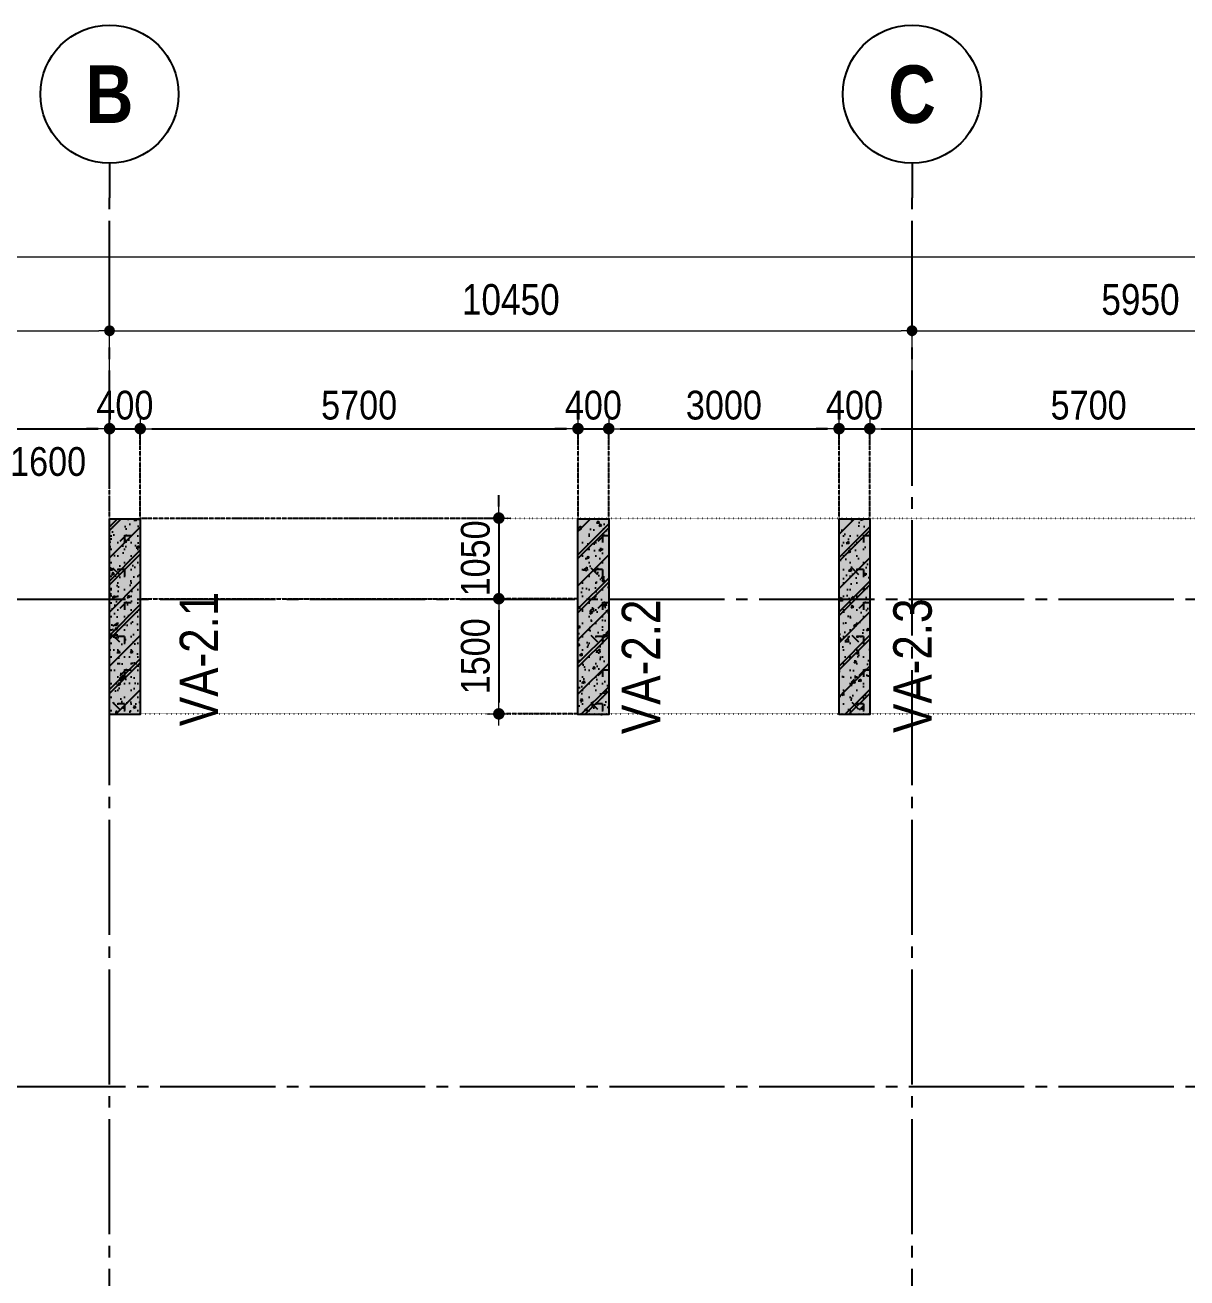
# Model space of a CAD drawing. Header units: millimetres. Extents: x -3973692 to -2843767, y 592734 to 838475.
# Drawn here: x -3337345 to -3322215, y 753384 to 769702 of the extents above; entities that cross this region are included whole.
import ezdxf
from ezdxf.enums import TextEntityAlignment as Align

# ---------------------------------------------------------------- set-up
doc = ezdxf.new("R2010")
doc.units = ezdxf.units.MM
doc.header["$MEASUREMENT"] = 0
doc.header["$PDMODE"] = 3
doc.header["$PDSIZE"] = -20
for name, pattern in [('CHG_XX_Luoi truc-Block A$0$MB_Luoi truc-150-TWA$0$Center101', [13, 10, -1, 1, -1]), ('DOT2', [0.125, 0, -0.125]), ('HIDDEN5', [2.8375, 1.25, -1.5875])]:
    doc.linetypes.add(name, pattern=pattern)
doc.layers.get('0').update_dxf_attribs({"lineweight": 9})
doc.layers.get('Defpoints').update_dxf_attribs({"color": 10, "lineweight": 0})
for name, color, linetype, lineweight in [("'S_General_Dim_1", 1, 'Continuous', 18), ('CHG_XX_Cot_Block A-T2-3$0$DBAO', 3, 'Continuous', 13), ('CHG_XX_Luoi truc-Block A$0$Dim 200', 1, 'Continuous', 5), ('TEXT', 7, 'Continuous', 15)]:
    doc.layers.add(name, color=color, linetype=linetype, lineweight=lineweight)
for name, color, linetype in [('CHG_XX_Cot_Block A-T2-3$0$mb_cot tang 4-8 twa$0$Concrete Hatch', 218, 'Continuous'), ('CHG_XX_Cot_Block A-T2-3$0$mb_cot tang 4-8 twa$0$Concrete Line', 6, 'Continuous'), ('CHG_XX_Cot_Block A-T2-3$0$mb_cot tang 4-8 twa$0$Concrete Solid', 216, 'Continuous'), ('CHG_XX_Luoi truc-Block A$0$MB_Luoi truc-150-TWA$0$Grid', 34, 'Continuous'), ('CHG_XX_Luoi truc-Block A$0$MB_Luoi truc-150-TWA$0$Grid Line', 251, 'CHG_XX_Luoi truc-Block A$0$MB_Luoi truc-150-TWA$0$Center101'), ('dim', 1, 'Continuous')]:
    doc.layers.add(name, color=color, linetype=linetype)
doc.styles.add('arial', font='arial.ttf', dxfattribs={"width": 0.85})
doc.styles.add('CHG_XX_Luoi truc-Block A$0$MB_Luoi truc-150-TWA$0$Grid A-F$0$VNI-HelveCB', font='')
doc.styles.add('CHG_XX_Luoi truc-Block A$0$Star-HelCon', font='')
doc.styles.add('TTP-HelCon', font='')
doc.styles.get('CHG_XX_Luoi truc-Block A$0$MB_Luoi truc-150-TWA$0$Grid A-F$0$VNI-HelveCB').set_extended_font_data('VNI-Helve-Condense', bold=True)
doc.styles.get('CHG_XX_Luoi truc-Block A$0$Star-HelCon').set_extended_font_data('VNI-Helve-Condense')
doc.styles.get('TTP-HelCon').set_extended_font_data('VNI-Helve-Condense')
doc.dimstyles.new('150', dxfattribs={"dimscale": 150, "dimtxt": 2.5, "dimasz": 1, "dimexe": 0, "dimexo": 0, "dimgap": 0.75, "dimtad": 1, "dimdec": 0, "dimzin": 9, "dimdsep": 46, "dimtxsty": 'arial', "dimblk1": 'DIMDOT', "dimblk2": 'DIMDOT', "dimsah": 1, "dimcen": 2, "dimdle": 3, "dimclre": 8, "dimclrt": 2, "dimadec": 0, "dimazin": 0, "dimtfac": 1, "dimtdec": 0, "dimtix": 1, "dimtmove": 2, "dimatfit": 3, "dimldrblk": 'DIMPIJL', "dimfxl": 1, "dimtvp": 1.8, "dimtolj": 1, "dimtzin": 0, "dimarcsym": 0})
doc.dimstyles.new('CHG_XX_Luoi truc-Block A$0$Dim 200', dxfattribs={"dimscale": 200, "dimtxt": 2, "dimasz": 0.7, "dimexe": 1, "dimexo": 1, "dimgap": 1, "dimtad": 1, "dimdec": 0, "dimzin": 12, "dimdsep": 46, "dimtxsty": 'CHG_XX_Luoi truc-Block A$0$Star-HelCon', "dimblk": 'CHG_XX_Luoi truc-Block A$0$_Dot', "dimcen": 1, "dimclrd": 256, "dimclre": 256, "dimclrt": 3, "dimadec": 0, "dimazin": 0, "dimtfac": 1, "dimtdec": 0, "dimtix": 1, "dimtmove": 2, "dimatfit": 3, "dimldrblk": 'CHG_XX_Luoi truc-Block A$0$HTT Arrow 30', "dimfxl": 1, "dimtolj": 1, "dimtzin": 0, "dimarcsym": 0})

# ---------------------------------------------------------------- blocks, each defined once
blk = doc.blocks.new('*U3016')
at = {"layer": 'CHG_XX_Luoi truc-Block A$0$MB_Luoi truc-150-TWA$0$Grid', "lineweight": -2}
blk.add_line((0, 470.0000000000001), (0, 467.0000000000001), dxfattribs=at)
blk.add_circle((0, 476.0000000000001), 6, dxfattribs=at)
at = {"layer": 'CHG_XX_Luoi truc-Block A$0$MB_Luoi truc-150-TWA$0$Grid Line'}
blk.add_line((0, 0), (0, 467.0000000000001), dxfattribs=at)
at = {"layer": 'CHG_XX_Luoi truc-Block A$0$MB_Luoi truc-150-TWA$0$Grid', "lineweight": -2, "style": 'CHG_XX_Luoi truc-Block A$0$MB_Luoi truc-150-TWA$0$Grid A-F$0$VNI-HelveCB'}
for tag, p in [('GRIDSUB', (0, 476.0000000000001)), ('GRID', (0, -9))]:
    blk.add_attdef(tag, text='', height=5, dxfattribs=at).set_placement(p, align=Align.MIDDLE)
blk = doc.blocks.new('CHG_XX_Luoi truc-Block A$0$_Dot')
at = {"color": 0, "linetype": 'ByBlock', "lineweight": -2}
blk.add_line((-0.5, 0), (-1, 0), dxfattribs=at)
at = {"color": 0, "linetype": 'ByBlock', "const_width": 0.5}
blk.add_lwpolyline([(-0.25, 0, 1), (0.25, 0, 1)], format="xyb", close=True, dxfattribs=at)
blk = doc.blocks.new('*D3005')
at = {"layer": 'CHG_XX_Luoi truc-Block A$0$Dim 200', "lineweight": -2, "transparency": 16777216}
for p, q in [((1.224646799147353e-14, 154891.4125687345), (7.765626921404154e-14, 155959.6356885452)), ((12250, 154891.4125687345), (12250, 155959.6356885452)), ((140.0000000000001, 155759.6356885452), (12110, 155759.6356885452))]:
    blk.add_line(p, q, dxfattribs=at)
at = {"layer": 'Defpoints', "color": 0, "transparency": 16777216}
for p in [(12250, 155759.6356885452), (0, 154691.4125687345), (12250, 154691.4125687345)]:
    blk.add_point(p, dxfattribs=at)
at = {"layer": 'CHG_XX_Luoi truc-Block A$0$Dim 200', "lineweight": -2, "transparency": 16777216, "xscale": 140, "yscale": 140, "zscale": 140, "rotation": 180}
blk.add_blockref('CHG_XX_Luoi truc-Block A$0$_Dot', (6.5409801222568e-14, 155759.6356885452), dxfattribs=at)
at = {"layer": 'CHG_XX_Luoi truc-Block A$0$Dim 200', "lineweight": -2, "transparency": 16777216, "xscale": 140, "yscale": 140, "zscale": 140}
blk.add_blockref('CHG_XX_Luoi truc-Block A$0$_Dot', (12250, 155759.6356885452), dxfattribs=at)
at = {"layer": 'CHG_XX_Luoi truc-Block A$0$Dim 200', "color": 3, "transparency": 16777216, "insert": (6125, 156163.9023552119), "char_height": 400, "attachment_point": 5, "style": 'CHG_XX_Luoi truc-Block A$0$Star-HelCon'}
blk.add_mtext('\\A1;12250', dxfattribs=at)
blk = doc.blocks.new('CHG_XX_Luoi truc-Block A$0$HTT Arrow 30')
blk.add_hatch(color=256).paths.add_polyline_path([(-2.5, 0.3750000000000002), (-2.5, -0.3749999999999998), (0, 0)])
at = {"color": 0, "linetype": 'ByBlock', "lineweight": -2}
for p, q in [((0, 0), (-2.5, 0.3750000000000002)), ((-2.5, -0.3749999999999998), (-2.5, 0.3750000000000002)), ((0, 0), (-2.5, -0.3749999999999998))]:
    blk.add_line(p, q, dxfattribs=at)
blk = doc.blocks.new('*D3006')
at = {"layer": 'CHG_XX_Luoi truc-Block A$0$Dim 200', "lineweight": -2, "transparency": 16777216}
for p, q in [((12249.99999989569, 154891.4125687345), (12249.99999989569, 155959.6356885452)), ((22700, 154891.4125687345), (22700, 155959.6356885452)), ((12389.99999989569, 155759.6356885452), (22560, 155759.6356885452))]:
    blk.add_line(p, q, dxfattribs=at)
at = {"layer": 'Defpoints', "color": 0, "transparency": 16777216}
for p in [(22700, 155759.6356885452), (12249.99999989569, 154691.4125687345), (22700, 154691.4125687345)]:
    blk.add_point(p, dxfattribs=at)
at = {"layer": 'CHG_XX_Luoi truc-Block A$0$Dim 200', "lineweight": -2, "transparency": 16777216, "xscale": 140, "yscale": 140, "zscale": 140, "rotation": 180}
blk.add_blockref('CHG_XX_Luoi truc-Block A$0$_Dot', (12249.99999989569, 155759.6356885452), dxfattribs=at)
at = {"layer": 'CHG_XX_Luoi truc-Block A$0$Dim 200', "lineweight": -2, "transparency": 16777216, "xscale": 140, "yscale": 140, "zscale": 140}
blk.add_blockref('CHG_XX_Luoi truc-Block A$0$_Dot', (22700, 155759.6356885452), dxfattribs=at)
at = {"layer": 'CHG_XX_Luoi truc-Block A$0$Dim 200', "color": 3, "transparency": 16777216, "insert": (17474.99999994785, 156163.9023552119), "char_height": 400, "attachment_point": 5, "style": 'CHG_XX_Luoi truc-Block A$0$Star-HelCon'}
blk.add_mtext('\\A1;10450', dxfattribs=at)
blk = doc.blocks.new('*D3007')
at = {"layer": 'CHG_XX_Luoi truc-Block A$0$Dim 200', "lineweight": -2, "transparency": 16777216}
for p, q in [((22700, 154891.4125687345), (22700, 155959.6356885452)), ((28650, 154891.4125687345), (28650, 155959.6356885452)), ((22840, 155759.6356885452), (28510, 155759.6356885452))]:
    blk.add_line(p, q, dxfattribs=at)
at = {"layer": 'Defpoints', "color": 0, "transparency": 16777216}
for p in [(28650, 155759.6356885452), (22700, 154691.4125687345), (28650, 154691.4125687345)]:
    blk.add_point(p, dxfattribs=at)
at = {"layer": 'CHG_XX_Luoi truc-Block A$0$Dim 200', "lineweight": -2, "transparency": 16777216, "xscale": 140, "yscale": 140, "zscale": 140, "rotation": 180}
blk.add_blockref('CHG_XX_Luoi truc-Block A$0$_Dot', (22700, 155759.6356885452), dxfattribs=at)
at = {"layer": 'CHG_XX_Luoi truc-Block A$0$Dim 200', "lineweight": -2, "transparency": 16777216, "xscale": 140, "yscale": 140, "zscale": 140}
blk.add_blockref('CHG_XX_Luoi truc-Block A$0$_Dot', (28650, 155759.6356885452), dxfattribs=at)
at = {"layer": 'CHG_XX_Luoi truc-Block A$0$Dim 200', "color": 3, "transparency": 16777216, "insert": (25675, 156163.9023552119), "char_height": 400, "attachment_point": 5, "style": 'CHG_XX_Luoi truc-Block A$0$Star-HelCon'}
blk.add_mtext('\\A1;5950', dxfattribs=at)
blk = doc.blocks.new('*D3010')
at = {"layer": 'CHG_XX_Luoi truc-Block A$0$Dim 200', "lineweight": -2, "transparency": 16777216}
for p, q in [((-1.031468626855521e-13, 154891.4125687345), (2.117720963990976e-14, 156921.7787512456)), ((54650, 154891.4125687345), (54650, 156921.7787512456)), ((140, 156721.7787512456), (54510, 156721.7787512456))]:
    blk.add_line(p, q, dxfattribs=at)
at = {"layer": 'Defpoints', "color": 0, "transparency": 16777216}
for p in [(54650, 156721.7787512456), (-1.153933306770256e-13, 154691.4125687345), (54650, 154691.4125687345)]:
    blk.add_point(p, dxfattribs=at)
at = {"layer": 'CHG_XX_Luoi truc-Block A$0$Dim 200', "lineweight": -2, "transparency": 16777216, "xscale": 140, "yscale": 140, "zscale": 140, "rotation": 180}
blk.add_blockref('CHG_XX_Luoi truc-Block A$0$_Dot', (8.930741648436222e-15, 156721.7787512456), dxfattribs=at)
at = {"layer": 'CHG_XX_Luoi truc-Block A$0$Dim 200', "lineweight": -2, "transparency": 16777216, "xscale": 140, "yscale": 140, "zscale": 140}
blk.add_blockref('CHG_XX_Luoi truc-Block A$0$_Dot', (54650, 156721.7787512456), dxfattribs=at)
at = {"layer": 'CHG_XX_Luoi truc-Block A$0$Dim 200', "color": 3, "transparency": 16777216, "insert": (27325, 157126.0454179123), "char_height": 400, "attachment_point": 5, "style": 'CHG_XX_Luoi truc-Block A$0$Star-HelCon'}
blk.add_mtext('\\A1;54650', dxfattribs=at)
blk = doc.blocks.new('*U3014')
at = {"layer": 'CHG_XX_Luoi truc-Block A$0$MB_Luoi truc-150-TWA$0$Grid Line'}
blk.add_line((0, 0), (0, 404), dxfattribs=at)
at = {"layer": 'CHG_XX_Luoi truc-Block A$0$MB_Luoi truc-150-TWA$0$Grid', "lineweight": -2, "style": 'CHG_XX_Luoi truc-Block A$0$MB_Luoi truc-150-TWA$0$Grid A-F$0$VNI-HelveCB'}
for tag, p in [('GRIDSUB', (0, 413)), ('GRID', (0, -9))]:
    blk.add_attdef(tag, text='', height=5, dxfattribs=at).set_placement(p, align=Align.MIDDLE)
blk = doc.blocks.new('*U3013')
at = {"layer": 'CHG_XX_Luoi truc-Block A$0$MB_Luoi truc-150-TWA$0$Grid Line'}
blk.add_line((0, 0), (0, 403), dxfattribs=at)
at = {"layer": 'CHG_XX_Luoi truc-Block A$0$MB_Luoi truc-150-TWA$0$Grid', "lineweight": -2, "style": 'CHG_XX_Luoi truc-Block A$0$MB_Luoi truc-150-TWA$0$Grid A-F$0$VNI-HelveCB'}
for tag, p in [('GRIDSUB', (0, 412)), ('GRID', (0, -9))]:
    blk.add_attdef(tag, text='', height=5, dxfattribs=at).set_placement(p, align=Align.MIDDLE)
blk = doc.blocks.new('*U2987')
at = {"layer": 'CHG_XX_Cot_Block A-T2-3$0$mb_cot tang 4-8 twa$0$Concrete Hatch'}
h = blk.add_hatch(dxfattribs=at)
h.set_pattern_fill('CONCRETE', color=256, scale=50, style=0, pattern_type=2)
h.set_pattern_definition([(45, (1000, -150), (-176.7766952966369, 176.7766952966369), []), (45, (1000, -99.99999999999997), (-353.5533905932737, 353.5533905932738), []), (49.99999999999999, (1000, -150), (358.6300913003767, -31.37606749129755), [37.5, -412.5]), (355, (1000, -150), (-69.3756668065, 376.0960668500059), [30, -330]), (100.4514, (1029.88584, -152.61467), (289.2546908570108, 344.7197710304768), [31.870095, -350.571056]), (46.18420000000001, (1000, -49.99999999999997), (533.6205243128222, -82.75950716450905), [56.25, -618.75]), (96.6356, (1044.4683725, -56.89665349999999), (467.3313527743517, 487.0589354502209), [47.805144, -525.8565]), (351.1842, (1000, -49.99999999999997), (467.3309725668136, 487.0593004626623), [45, -495]), (21, (1050, -74.99999999999997), (298.4535260592309, -201.3094453326694), [37.5, -412.5]), (326.0000000000001, (1050, -74.99999999999997), (121.6576659607909, 362.5750225234265), [30, -330]), (71.4514, (1074.8711165, -91.77580299999997), (420.111314290745, 161.2652483549762), [31.870095, -350.571056]), (37.50000000000001, (1000, -150), (6.079927658645334, 166.4469269156558), [0, -326, 0, -335, 0, -331.25]), (7.499999999999999, (1000, -150), (131.5347687210743, 197.2058559411801), [0, -191, 0, -318.5, 0, -126.25]), (327.5, (888.5, -150), (266.9112180862045, -11.2774358671899), [0, -125, 0, -390, 0, -517.5]), (317.5, (838.5, -150), (291.5930846711931, 50.05249116615882), [0, -162.5, 0, -259, 0, -367.5]), (0, (1175, 25.00000000000003), (0, 875), [87.5, -787.5]), (0, (1437.5, 200), (0, 875), [87.5, -787.5]), (0, (1262.5, 550), (0, 875), [87.5, -350, 87.5, -350]), (90, (1175, 25.00000000000003), (-875, 5.35782974626967e-14), [87.5, -787.5]), (90, (1262.5, 550), (-875, 5.35782974626967e-14), [87.5, -787.5]), (90, (1525, 200), (-875, 5.35782974626967e-14), [87.5, -787.5]), (90, (1700, 462.5), (-875, 5.35782974626967e-14), [87.5, -787.5]), (135, (1262.5, 25.00000000000003), (-875.016357447105, 8.881784197001252e-14), [123.76, -1113.7]), (135, (1350, 550), (-875.016357447105, 8.881784197001252e-14), [123.76, -1113.7]), (45, (1437.5, 200), (8.881784197001252e-14, 875.016357447105), [123.76, -247.485, 123.76, -742.455]), (0, (825, -150), (87.5, 87.5), [-175, 0])])
h.paths.add_polyline_path([(-750, 150), (-750, -250), (1800, -250.0000000000001), (1800, 150)])
at = {"layer": 'CHG_XX_Cot_Block A-T2-3$0$mb_cot tang 4-8 twa$0$Concrete Solid'}
blk.add_hatch(color=256, dxfattribs=at).paths.add_polyline_path([(-750, 150), (-750, -250), (1800, -250.0000000000001), (1800, 150)])
at = {"layer": 'CHG_XX_Cot_Block A-T2-3$0$mb_cot tang 4-8 twa$0$Concrete Line'}
blk.add_lwpolyline([(-750, 150), (-750, -250), (1800, -250.0000000000001), (1800, 150)], close=True, dxfattribs=at)
blk = doc.blocks.new('*U2988')
at = {"layer": 'CHG_XX_Cot_Block A-T2-3$0$mb_cot tang 4-8 twa$0$Concrete Hatch'}
h = blk.add_hatch(dxfattribs=at)
h.set_pattern_fill('CONCRETE', color=256, scale=50, style=0, pattern_type=2)
h.set_pattern_definition([(45, (999.9999999999998, -249.9999999999997), (-176.7766952966369, 176.7766952966369), []), (45, (999.9999999999998, -199.9999999999997), (-353.5533905932737, 353.5533905932738), []), (49.99999999999999, (999.9999999999998, -249.9999999999997), (358.6300913003767, -31.37606749129755), [37.5, -412.5]), (355, (999.9999999999998, -249.9999999999997), (-69.3756668065, 376.0960668500059), [30, -330]), (100.4514, (1029.88584, -252.6146699999997), (289.2546908570108, 344.7197710304768), [31.870095, -350.571056]), (46.18420000000001, (999.9999999999998, -149.9999999999997), (533.6205243128222, -82.75950716450905), [56.25, -618.75]), (96.6356, (1044.4683725, -156.8966534999997), (467.3313527743517, 487.0589354502209), [47.805144, -525.8565]), (351.1842, (999.9999999999998, -149.9999999999997), (467.3309725668136, 487.0593004626623), [45, -495]), (21, (1050, -174.9999999999997), (298.4535260592309, -201.3094453326694), [37.5, -412.5]), (326.0000000000001, (1050, -174.9999999999997), (121.6576659607909, 362.5750225234265), [30, -330]), (71.4514, (1074.8711165, -191.7758029999997), (420.111314290745, 161.2652483549762), [31.870095, -350.571056]), (37.50000000000001, (999.9999999999998, -249.9999999999997), (6.079927658645334, 166.4469269156558), [0, -326, 0, -335, 0, -331.25]), (7.499999999999999, (999.9999999999998, -249.9999999999997), (131.5347687210743, 197.2058559411801), [0, -191, 0, -318.5, 0, -126.25]), (327.5, (888.4999999999998, -249.9999999999997), (266.9112180862045, -11.2774358671899), [0, -125, 0, -390, 0, -517.5]), (317.5, (838.4999999999998, -249.9999999999997), (291.5930846711931, 50.05249116615882), [0, -162.5, 0, -259, 0, -367.5]), (0, (1175, -74.99999999999972), (0, 875), [87.5, -787.5]), (0, (1437.5, 100.0000000000003), (0, 875), [87.5, -787.5]), (0, (1262.5, 450.0000000000003), (0, 875), [87.5, -350, 87.5, -350]), (90, (1175, -74.99999999999972), (-875, 5.35782974626967e-14), [87.5, -787.5]), (90, (1262.5, 450.0000000000003), (-875, 5.35782974626967e-14), [87.5, -787.5]), (90, (1525, 100.0000000000003), (-875, 5.35782974626967e-14), [87.5, -787.5]), (90, (1700, 362.5000000000003), (-875, 5.35782974626967e-14), [87.5, -787.5]), (135, (1262.5, -74.99999999999972), (-875.016357447105, 8.881784197001252e-14), [123.76, -1113.7]), (135, (1350, 450.0000000000003), (-875.016357447105, 8.881784197001252e-14), [123.76, -1113.7]), (45, (1437.5, 100.0000000000003), (8.881784197001252e-14, 875.016357447105), [123.76, -247.485, 123.76, -742.455]), (0, (824.9999999999998, -249.9999999999997), (87.5, 87.5), [-175, 0])])
h.paths.add_polyline_path([(-750, 100.0000000000001), (-750, -299.9999999999998), (1800, -299.9999999999999), (1800, 100.0000000000001)])
at = {"layer": 'CHG_XX_Cot_Block A-T2-3$0$mb_cot tang 4-8 twa$0$Concrete Solid'}
blk.add_hatch(color=256, dxfattribs=at).paths.add_polyline_path([(-750, 100.0000000000001), (-750, -299.9999999999998), (1800, -299.9999999999999), (1800, 100.0000000000001)])
at = {"layer": 'CHG_XX_Cot_Block A-T2-3$0$mb_cot tang 4-8 twa$0$Concrete Line'}
blk.add_lwpolyline([(-750, 100.0000000000001), (-750, -299.9999999999998), (1800, -299.9999999999999), (1800, 100.0000000000001)], close=True, dxfattribs=at)
blk = doc.blocks.new('a')
at = {"layer": 'TEXT', "color": 3, "style": 'TTP-HelCon'}
for s, p in [('VA-2.1', (13664.26609430835, -1650.290146171814)), ('VA-2.2', (19420.80209430866, -1753.107401118847)), ('VA-2.3', (22956.20020212419, -1738.646401118953))]:
    blk.add_text(s, height=500, rotation=90, dxfattribs=at).set_placement(p)
blk = doc.blocks.new('DIMDOT')
for p, q in [((1, 0), (-1, 0)), ((0, -1), (0, 1))]:
    blk.add_line(p, q)
at = {"const_width": 0.5}
blk.add_lwpolyline([(-0.25, 0, 1), (0.25, 0, 1)], format="xyb", close=True, dxfattribs=at)
blk = doc.blocks.new('*D393')
at = {"layer": "'S_General_Dim_1", "color": 8, "linetype": 'HIDDEN5', "lineweight": -2, "transparency": 16777216}
for p, q in [((-3337845.198556936, 763280.6471433819), (-3337845.198556936, 764445.1232009373)), ((-3336245.198556936, 763280.6471433819), (-3336245.198556936, 764445.1232009373))]:
    blk.add_line(p, q, dxfattribs=at)
at = {"layer": "'S_General_Dim_1", "color": 0, "lineweight": -2, "transparency": 16777216}
blk.add_line((-3337695.198556936, 764445.1232009373), (-3336395.198556936, 764445.1232009373), dxfattribs=at)
at = {"layer": 'Defpoints', "color": 0, "transparency": 16777216}
for p in [(-3336245.198556936, 764445.1232009373), (-3337845.198556936, 763280.6471433819), (-3336245.198556936, 763280.6471433819)]:
    blk.add_point(p, dxfattribs=at)
at = {"layer": "'S_General_Dim_1", "color": 0, "lineweight": -2, "transparency": 16777216, "xscale": 150, "yscale": 150, "zscale": 150, "rotation": 180}
blk.add_blockref('DIMDOT', (-3337845.198556936, 764445.1232009373), dxfattribs=at)
at = {"layer": "'S_General_Dim_1", "color": 0, "lineweight": -2, "transparency": 16777216, "xscale": 150, "yscale": 150, "zscale": 150}
blk.add_blockref('DIMDOT', (-3336245.198556936, 764445.1232009373), dxfattribs=at)
at = {"layer": "'S_General_Dim_1", "color": 2, "transparency": 16777216, "insert": (-3337045.198556936, 764014.9498172271), "char_height": 375, "attachment_point": 5, "style": 'arial'}
blk.add_mtext('\\A1;1600', dxfattribs=at)
blk = doc.blocks.new('DIMPIJL')
at = {"linetype": 'ByBlock'}
blk.add_solid([(-2.5, 0.4166666666666686), (-2.5, -0.4166666666666686), (0, 0)], dxfattribs=at)
blk = doc.blocks.new('*D394')
at = {"layer": "'S_General_Dim_1", "color": 0, "lineweight": -2, "transparency": 16777216}
for p, q in [((-3336395.198556936, 764445.1232009373), (-3336545.198556936, 764445.1232009373)), ((-3336245.198556936, 764445.1232009373), (-3335845.198556936, 764445.1232009373)), ((-3335695.198556936, 764445.1232009373), (-3335545.198556936, 764445.1232009373))]:
    blk.add_line(p, q, dxfattribs=at)
at = {"layer": "'S_General_Dim_1", "color": 8, "linetype": 'HIDDEN5', "lineweight": -2, "transparency": 16777216}
for p, q in [((-3336245.198556936, 763280.6471433819), (-3336245.198556936, 764445.1232009373)), ((-3335845.198556936, 763280.6471433819), (-3335845.198556936, 764445.1232009373))]:
    blk.add_line(p, q, dxfattribs=at)
at = {"layer": 'Defpoints', "color": 0, "transparency": 16777216}
for p in [(-3335845.198556936, 764445.1232009373), (-3336245.198556936, 763280.6471433819), (-3335845.198556936, 763280.6471433819)]:
    blk.add_point(p, dxfattribs=at)
at = {"layer": "'S_General_Dim_1", "color": 0, "lineweight": -2, "transparency": 16777216, "xscale": 150, "yscale": 150, "zscale": 150}
blk.add_blockref('DIMDOT', (-3336245.198556936, 764445.1232009373), dxfattribs=at)
at = {"layer": "'S_General_Dim_1", "color": 0, "lineweight": -2, "transparency": 16777216, "xscale": 150, "yscale": 150, "zscale": 150, "rotation": 180}
blk.add_blockref('DIMDOT', (-3335845.198556936, 764445.1232009373), dxfattribs=at)
at = {"layer": "'S_General_Dim_1", "color": 2, "transparency": 16777216, "insert": (-3336045.198556936, 764749.0880713329), "char_height": 375, "attachment_point": 5, "style": 'arial'}
blk.add_mtext('\\A1;400', dxfattribs=at)
blk = doc.blocks.new('*D395')
at = {"layer": "'S_General_Dim_1", "color": 8, "linetype": 'HIDDEN5', "lineweight": -2, "transparency": 16777216}
for p, q in [((-3335845.198556936, 763280.6471433819), (-3335845.198556936, 764445.1232009373)), ((-3330144.74394683, 763280.6471433819), (-3330144.74394683, 764445.1232009373))]:
    blk.add_line(p, q, dxfattribs=at)
at = {"layer": "'S_General_Dim_1", "color": 0, "lineweight": -2, "transparency": 16777216}
blk.add_line((-3335695.198556936, 764445.1232009373), (-3330294.74394683, 764445.1232009373), dxfattribs=at)
at = {"layer": 'Defpoints', "color": 0, "transparency": 16777216}
for p in [(-3330144.74394683, 764445.1232009373), (-3335845.198556936, 763280.6471433819), (-3330144.74394683, 763280.6471433819)]:
    blk.add_point(p, dxfattribs=at)
at = {"layer": "'S_General_Dim_1", "color": 0, "lineweight": -2, "transparency": 16777216, "xscale": 150, "yscale": 150, "zscale": 150, "rotation": 180}
blk.add_blockref('DIMDOT', (-3335845.198556936, 764445.1232009373), dxfattribs=at)
at = {"layer": "'S_General_Dim_1", "color": 0, "lineweight": -2, "transparency": 16777216, "xscale": 150, "yscale": 150, "zscale": 150}
blk.add_blockref('DIMDOT', (-3330144.74394683, 764445.1232009373), dxfattribs=at)
at = {"layer": "'S_General_Dim_1", "color": 2, "transparency": 16777216, "insert": (-3332994.971251883, 764749.0880713329), "char_height": 375, "attachment_point": 5, "style": 'arial'}
blk.add_mtext('\\A1;5700', dxfattribs=at)
blk = doc.blocks.new('*D396')
at = {"layer": "'S_General_Dim_1", "color": 0, "lineweight": -2, "transparency": 16777216}
for p, q in [((-3330294.74394683, 764445.1232009373), (-3330444.74394683, 764445.1232009373)), ((-3330144.74394683, 764445.1232009373), (-3329744.74394683, 764445.1232009373)), ((-3329594.74394683, 764445.1232009373), (-3329444.74394683, 764445.1232009373))]:
    blk.add_line(p, q, dxfattribs=at)
at = {"layer": "'S_General_Dim_1", "color": 8, "linetype": 'HIDDEN5', "lineweight": -2, "transparency": 16777216}
for p, q in [((-3330144.74394683, 763280.6471433819), (-3330144.74394683, 764445.1232009373)), ((-3329744.74394683, 763280.6471433819), (-3329744.74394683, 764445.1232009373))]:
    blk.add_line(p, q, dxfattribs=at)
at = {"layer": 'Defpoints', "color": 0, "transparency": 16777216}
for p in [(-3329744.74394683, 764445.1232009373), (-3330144.74394683, 763280.6471433819), (-3329744.74394683, 763280.6471433819)]:
    blk.add_point(p, dxfattribs=at)
at = {"layer": "'S_General_Dim_1", "color": 0, "lineweight": -2, "transparency": 16777216, "xscale": 150, "yscale": 150, "zscale": 150}
blk.add_blockref('DIMDOT', (-3330144.74394683, 764445.1232009373), dxfattribs=at)
at = {"layer": "'S_General_Dim_1", "color": 0, "lineweight": -2, "transparency": 16777216, "xscale": 150, "yscale": 150, "zscale": 150, "rotation": 180}
blk.add_blockref('DIMDOT', (-3329744.74394683, 764445.1232009373), dxfattribs=at)
at = {"layer": "'S_General_Dim_1", "color": 2, "transparency": 16777216, "insert": (-3329944.74394683, 764749.0880713329), "char_height": 375, "attachment_point": 5, "style": 'arial'}
blk.add_mtext('\\A1;400', dxfattribs=at)
blk = doc.blocks.new('*D397')
at = {"layer": "'S_General_Dim_1", "color": 8, "linetype": 'HIDDEN5', "lineweight": -2, "transparency": 16777216}
for p, q in [((-3329744.74394683, 763280.6471433819), (-3329744.74394683, 764445.1232009373)), ((-3326745.198556936, 763280.6471433819), (-3326745.198556936, 764445.1232009373))]:
    blk.add_line(p, q, dxfattribs=at)
at = {"layer": "'S_General_Dim_1", "color": 0, "lineweight": -2, "transparency": 16777216}
blk.add_line((-3329594.74394683, 764445.1232009373), (-3326895.198556936, 764445.1232009373), dxfattribs=at)
at = {"layer": 'Defpoints', "color": 0, "transparency": 16777216}
for p in [(-3326745.198556936, 764445.1232009373), (-3329744.74394683, 763280.6471433819), (-3326745.198556936, 763280.6471433819)]:
    blk.add_point(p, dxfattribs=at)
at = {"layer": "'S_General_Dim_1", "color": 0, "lineweight": -2, "transparency": 16777216, "xscale": 150, "yscale": 150, "zscale": 150, "rotation": 180}
blk.add_blockref('DIMDOT', (-3329744.74394683, 764445.1232009373), dxfattribs=at)
at = {"layer": "'S_General_Dim_1", "color": 0, "lineweight": -2, "transparency": 16777216, "xscale": 150, "yscale": 150, "zscale": 150}
blk.add_blockref('DIMDOT', (-3326745.198556936, 764445.1232009373), dxfattribs=at)
at = {"layer": "'S_General_Dim_1", "color": 2, "transparency": 16777216, "insert": (-3328244.971251883, 764749.2159703779), "char_height": 375, "attachment_point": 5, "style": 'arial'}
blk.add_mtext('\\A1;3000', dxfattribs=at)
blk = doc.blocks.new('*D398')
at = {"layer": "'S_General_Dim_1", "color": 0, "lineweight": -2, "transparency": 16777216}
for p, q in [((-3326895.198556936, 764445.1232009373), (-3327045.198556936, 764445.1232009373)), ((-3326745.198556936, 764445.1232009373), (-3326345.198556936, 764445.1232009373)), ((-3326195.198556936, 764445.1232009373), (-3326045.198556936, 764445.1232009373))]:
    blk.add_line(p, q, dxfattribs=at)
at = {"layer": "'S_General_Dim_1", "color": 8, "linetype": 'HIDDEN5', "lineweight": -2, "transparency": 16777216}
for p, q in [((-3326745.198556936, 763280.6471433819), (-3326745.198556936, 764445.1232009373)), ((-3326345.198556936, 763280.6471433819), (-3326345.198556936, 764445.1232009373))]:
    blk.add_line(p, q, dxfattribs=at)
at = {"layer": 'Defpoints', "color": 0, "transparency": 16777216}
for p in [(-3326345.198556936, 764445.1232009373), (-3326745.198556936, 763280.6471433819), (-3326345.198556936, 763280.6471433819)]:
    blk.add_point(p, dxfattribs=at)
at = {"layer": "'S_General_Dim_1", "color": 0, "lineweight": -2, "transparency": 16777216, "xscale": 150, "yscale": 150, "zscale": 150}
blk.add_blockref('DIMDOT', (-3326745.198556936, 764445.1232009373), dxfattribs=at)
at = {"layer": "'S_General_Dim_1", "color": 0, "lineweight": -2, "transparency": 16777216, "xscale": 150, "yscale": 150, "zscale": 150, "rotation": 180}
blk.add_blockref('DIMDOT', (-3326345.198556936, 764445.1232009373), dxfattribs=at)
at = {"layer": "'S_General_Dim_1", "color": 2, "transparency": 16777216, "insert": (-3326545.198556936, 764749.0880713329), "char_height": 375, "attachment_point": 5, "style": 'arial'}
blk.add_mtext('\\A1;400', dxfattribs=at)
blk = doc.blocks.new('*D399')
at = {"layer": "'S_General_Dim_1", "color": 8, "linetype": 'HIDDEN5', "lineweight": -2, "transparency": 16777216}
for p, q in [((-3326345.198556936, 763280.6471433819), (-3326345.198556936, 764445.1232009373)), ((-3320645.529619133, 763280.6471433819), (-3320645.529619133, 764445.1232009373))]:
    blk.add_line(p, q, dxfattribs=at)
at = {"layer": "'S_General_Dim_1", "color": 0, "lineweight": -2, "transparency": 16777216}
blk.add_line((-3326195.198556936, 764445.1232009373), (-3320795.529619133, 764445.1232009373), dxfattribs=at)
at = {"layer": 'Defpoints', "color": 0, "transparency": 16777216}
for p in [(-3320645.529619133, 764445.1232009373), (-3326345.198556936, 763280.6471433819), (-3320645.529619133, 763280.6471433819)]:
    blk.add_point(p, dxfattribs=at)
at = {"layer": "'S_General_Dim_1", "color": 0, "lineweight": -2, "transparency": 16777216, "xscale": 150, "yscale": 150, "zscale": 150, "rotation": 180}
blk.add_blockref('DIMDOT', (-3326345.198556936, 764445.1232009373), dxfattribs=at)
at = {"layer": "'S_General_Dim_1", "color": 0, "lineweight": -2, "transparency": 16777216, "xscale": 150, "yscale": 150, "zscale": 150}
blk.add_blockref('DIMDOT', (-3320645.529619133, 764445.1232009373), dxfattribs=at)
at = {"layer": "'S_General_Dim_1", "color": 2, "transparency": 16777216, "insert": (-3323495.364088034, 764749.0880713329), "char_height": 375, "attachment_point": 5, "style": 'arial'}
blk.add_mtext('\\A1;5700', dxfattribs=at)
blk = doc.blocks.new('*D427')
at = {"layer": "'S_General_Dim_1", "color": 0, "lineweight": -2, "transparency": 16777216}
for p, q in [((-3331175.727595478, 763430.6471462972), (-3331175.727595478, 763580.6471462972)), ((-3331175.727595478, 763280.6471462972), (-3331175.727595478, 762230.6471381315)), ((-3331175.727595478, 762080.6471381315), (-3331175.727595478, 761930.6471381315))]:
    blk.add_line(p, q, dxfattribs=at)
at = {"layer": "'S_General_Dim_1", "color": 8, "linetype": 'HIDDEN5', "lineweight": -2, "transparency": 16777216}
for p, q in [((-3335845.198556938, 763280.6471462972), (-3331175.727595478, 763280.6471462972)), ((-3335845.198556938, 762230.6471381315), (-3331175.727595478, 762230.6471381315))]:
    blk.add_line(p, q, dxfattribs=at)
at = {"layer": 'Defpoints', "color": 0, "transparency": 16777216}
for p in [(-3335845.198556938, 763280.6471462972), (-3335845.198556938, 762230.6471381315), (-3331175.727595478, 762230.6471381315)]:
    blk.add_point(p, dxfattribs=at)
at = {"layer": "'S_General_Dim_1", "color": 0, "lineweight": -2, "transparency": 16777216, "xscale": 150, "yscale": 150, "zscale": 150}
for p, rotation in [((-3331175.727595478, 763280.6471462972), 270), ((-3331175.727595478, 762230.6471381315), 90)]:
    blk.add_blockref('DIMDOT', p, dxfattribs=dict(at, rotation=rotation))
at = {"layer": "'S_General_Dim_1", "color": 2, "transparency": 16777216, "insert": (-3331479.692465873, 762755.6471422152), "char_height": 375, "attachment_point": 5, "rotation": 90, "style": 'arial'}
blk.add_mtext('\\A1;1050', dxfattribs=at)
blk = doc.blocks.new('*D428')
at = {"layer": "'S_General_Dim_1", "color": 8, "linetype": 'HIDDEN5', "lineweight": -2, "transparency": 16777216}
for p, q in [((-3330144.743946832, 762230.6471381315), (-3331175.727595478, 762230.6471381315)), ((-3330144.743946832, 760730.6471462972), (-3331175.727595478, 760730.6471462972))]:
    blk.add_line(p, q, dxfattribs=at)
at = {"layer": "'S_General_Dim_1", "color": 0, "lineweight": -2, "transparency": 16777216}
blk.add_line((-3331175.727595478, 762080.6471381315), (-3331175.727595478, 760880.6471462972), dxfattribs=at)
at = {"layer": 'Defpoints', "color": 0, "transparency": 16777216}
for p in [(-3330144.743946832, 762230.6471381315), (-3331175.727595478, 760730.6471462972), (-3330144.743946832, 760730.6471462972)]:
    blk.add_point(p, dxfattribs=at)
at = {"layer": "'S_General_Dim_1", "color": 0, "lineweight": -2, "transparency": 16777216, "xscale": 150, "yscale": 150, "zscale": 150}
for p, rotation in [((-3331175.727595478, 762230.6471381315), 90), ((-3331175.727595478, 760730.6471462972), 270)]:
    blk.add_blockref('DIMDOT', p, dxfattribs=dict(at, rotation=rotation))
at = {"layer": "'S_General_Dim_1", "color": 2, "transparency": 16777216, "insert": (-3331479.692465873, 761480.6471422152), "char_height": 375, "attachment_point": 5, "rotation": 90, "style": 'arial'}
blk.add_mtext('\\A1;1500', dxfattribs=at)
blk = doc.blocks.new('CHG_XX_Luoi truc-Block A')
at = {"layer": 'CHG_XX_Luoi truc-Block A$0$MB_Luoi truc-150-TWA$0$Grid'}
ref = blk.add_blockref('*U3016', (12250, 87440.67921933654), dxfattribs=dict(at, xscale=150, yscale=150, zscale=150))
ref.add_attrib('GRIDSUB', 'B', dxfattribs={"lineweight": -2, "height": 750, "style": 'CHG_XX_Luoi truc-Block A$0$MB_Luoi truc-150-TWA$0$Grid A-F$0$VNI-HelveCB'}).set_placement((12250, 158840.6792193365), align=Align.MIDDLE)
ref = blk.add_blockref('*U3016', (22700, 87440.67921933654), dxfattribs=dict(at, xscale=150, yscale=150, zscale=150))
ref.add_attrib('GRIDSUB', 'C', dxfattribs={"lineweight": -2, "height": 750, "style": 'CHG_XX_Luoi truc-Block A$0$MB_Luoi truc-150-TWA$0$Grid A-F$0$VNI-HelveCB'}).set_placement((22700, 158840.6792193365), align=Align.MIDDLE)
at = {"layer": 'CHG_XX_Luoi truc-Block A$0$MB_Luoi truc-150-TWA$0$Grid', "xscale": -150, "yscale": 150, "zscale": 150, "rotation": 90}
for name, p in [('*U3013', (57309.50927037185, 152259.6356885452)), ('*U3014', (57309.50927037185, 145909.6356885452))]:
    blk.add_blockref(name, p, dxfattribs=at)
at = {"layer": 'CHG_XX_Luoi truc-Block A$0$Dim 200'}
for base, p1, p2, picture, middle in [((54650, 156721.7787512456), (-1.153933306770256e-13, 154691.4125687345), (54650, 154691.4125687345), '*D3010', (27325, 157126.0454179123)), ((12250, 155759.6356885452), (0, 154691.4125687345), (12250, 154691.4125687345), '*D3005', (6125, 156163.9023552119)), ((22700, 155759.6356885452), (12249.99999989569, 154691.4125687345), (22700, 154691.4125687345), '*D3006', (17474.99999994785, 156163.9023552119)), ((28650, 155759.6356885452), (22700, 154691.4125687345), (28650, 154691.4125687345), '*D3007', (25675, 156163.9023552119))]:
    dim = blk.add_linear_dim(base=base, p1=p1, p2=p2, dimstyle='CHG_XX_Luoi truc-Block A$0$Dim 200', dxfattribs=at)
    dim.commit()
    dim.dimension.update_dxf_attribs({"geometry": picture, "text_midpoint": middle})
blk = doc.blocks.new('CHG_XX_Cot_Block A-T2-3')
at = {"layer": 'CHG_XX_Cot_Block A-T2-3$0$DBAO'}
blk.add_blockref('CHG_XX_Luoi truc-Block A', (8014952.261310224, 1085564.094002106), dxfattribs=at)
at = {"layer": 'CHG_XX_Cot_Block A-T2-3$0$mb_cot tang 4-8 twa$0$Concrete Line', "xscale": -1, "rotation": 90}
for name, p in [('*U2987', (8027352.261310224, 1238123.729690651)), ('*U2988', (8033402.261310224, 1238123.729690651)), ('*U2987', (8036852.261310224, 1238123.729690651))]:
    blk.add_blockref(name, p, dxfattribs=at)

msp = doc.modelspace()

# ---------------------------------------------------------------- linework, layer by layer
at = {"layer": 'dim', "linetype": 'DOT2', "ltscale": 10}
for p, q in [((-3335845.198556936, 763280.6471433819), (-3320645.529619133, 763280.6482332167)), ((-3335845.198771207, 760730.6471433819), (-3320645.529833403, 760730.6482332167))]:
    msp.add_line(p, q, dxfattribs=at)

# ---------------------------------------------------------------- block references
at = {"layer": "'S_General_Dim_1"}
msp.add_blockref('CHG_XX_Cot_Block A-T2-3', (-11363447.45986716, -475602.7182410646), dxfattribs=at)
at = {"layer": 'TEXT'}
msp.add_blockref('a', (-3348495.198556936, 762221.0114495861), dxfattribs=at)

# ---------------------------------------------------------------- dimensions: what is measured, and where the dimension line sits
at = {"layer": "'S_General_Dim_1"}
for base, p1, p2, picture, middle in [((-3335845.198556936, 764445.1232009373), (-3336245.198556936, 763280.6471433819), (-3335845.198556936, 763280.6471433819), '*D394', (-3336045.198556936, 764749.0880713329)), ((-3330144.74394683, 764445.1232009373), (-3335845.198556936, 763280.6471433819), (-3330144.74394683, 763280.6471433819), '*D395', (-3332994.971251883, 764749.0880713329)), ((-3329744.74394683, 764445.1232009373), (-3330144.74394683, 763280.6471433819), (-3329744.74394683, 763280.6471433819), '*D396', (-3329944.74394683, 764749.0880713329)), ((-3326745.198556936, 764445.1232009373), (-3329744.74394683, 763280.6471433819), (-3326745.198556936, 763280.6471433819), '*D397', (-3328244.971251883, 764749.2159703779)), ((-3326345.198556936, 764445.1232009373), (-3326745.198556936, 763280.6471433819), (-3326345.198556936, 763280.6471433819), '*D398', (-3326545.198556936, 764749.0880713329)), ((-3320645.529619133, 764445.1232009373), (-3326345.198556936, 763280.6471433819), (-3320645.529619133, 763280.6471433819), '*D399', (-3323495.364088034, 764749.0880713329))]:
    dim = msp.add_linear_dim(base=base, p1=p1, p2=p2, dimstyle='150', dxfattribs=at)
    dim.commit()
    dim.dimension.update_dxf_attribs({"geometry": picture, "text_midpoint": middle})
dim = msp.add_linear_dim(base=(-3336245.198556936, 764445.1232009373), p1=(-3337845.198556936, 763280.6471433819), p2=(-3336245.198556936, 763280.6471433819), dimstyle='150', dxfattribs=at)
dim.commit()
dim.dimension.update_dxf_attribs({"geometry": '*D393', "text_midpoint": (-3337045.198556936, 764014.9498172271), "dimtype": 160})
for base, p1, p2, picture, middle in [((-3331175.727595478, 762230.6471381315), (-3335845.198556936, 763280.6471462969), (-3335845.198556936, 762230.6471381313), '*D427', (-3331479.692465873, 762755.6471422152)), ((-3331175.727595478, 760730.6471462972), (-3330144.74394683, 762230.6471381313), (-3330144.74394683, 760730.6471462969), '*D428', (-3331479.692465873, 761480.6471422152))]:
    dim = msp.add_linear_dim(base=base, p1=p1, p2=p2, angle=90, dimstyle='150', dxfattribs=at)
    dim.commit()
    dim.dimension.update_dxf_attribs({"geometry": picture, "text_midpoint": middle})

doc.saveas('drawing.dxf')
